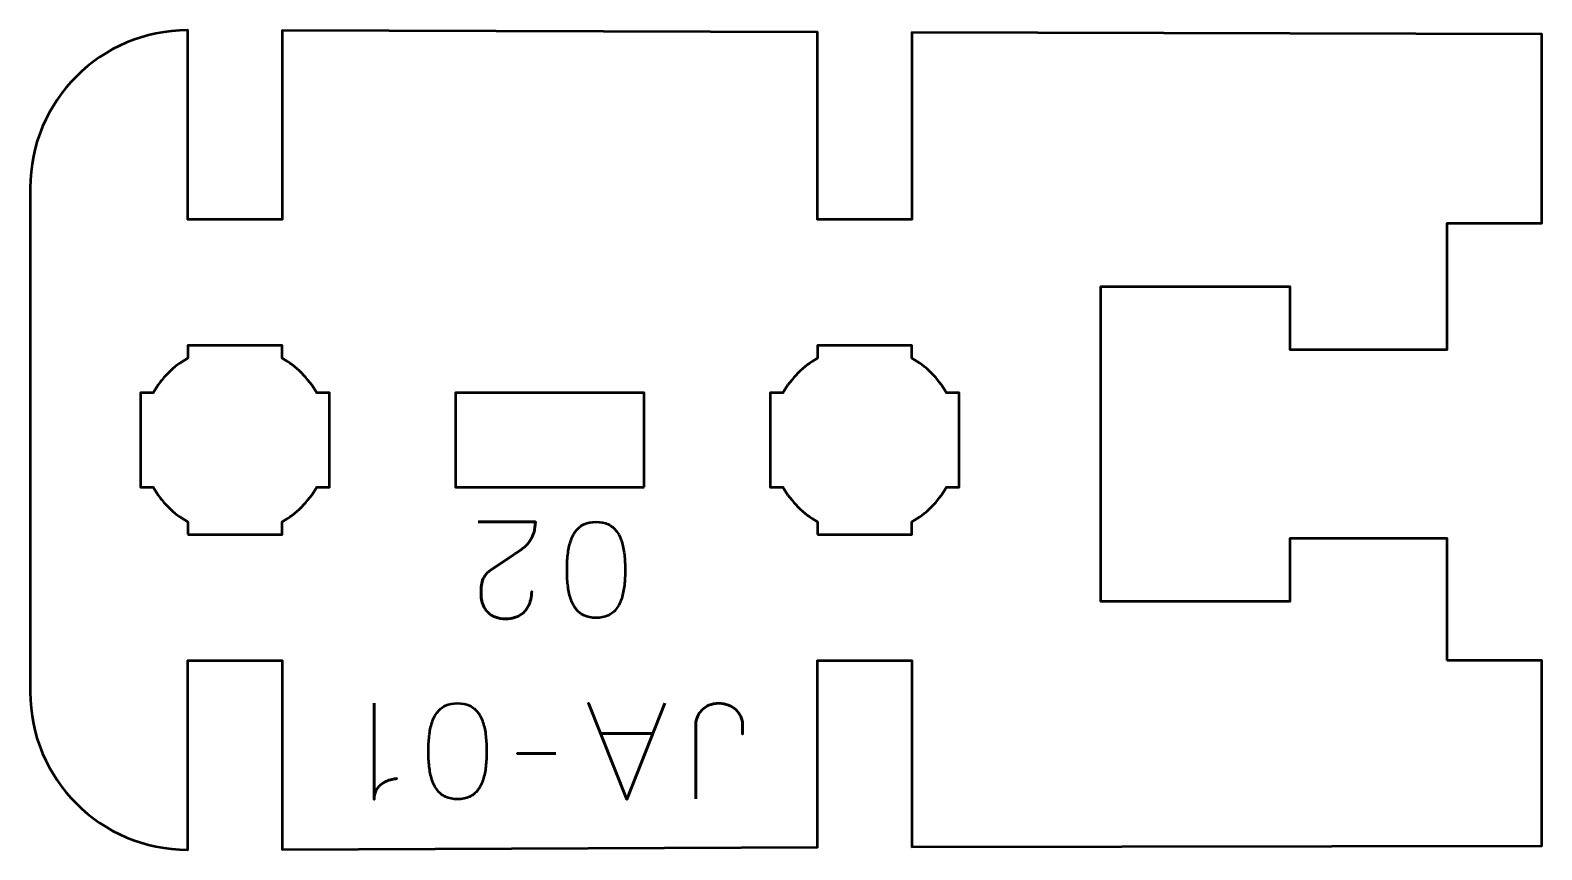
# Model space of a CAD drawing. Header units: centimetres. Extents: x -12.9 to -8.1, y -16.15 to -13.55.
import ezdxf

# ---------------------------------------------------------------- set-up
doc = ezdxf.new("R2010")
doc.units = ezdxf.units.CM
doc.header["$MEASUREMENT"] = 0
doc.layers.add('Layer 1', color=7, linetype='Continuous')

msp = doc.modelspace()

# ---------------------------------------------------------------- linework, layer by layer
at = {"layer": 'Layer 1', "lineweight": 53}
for points, knots in [([(-8.4, -15.55), (-8.4, -15.55), (-8.1, -15.55), (-8.1, -15.55), (-8.1, -15.55), (-8.1, -15.55), (-8.1, -16.1375), (-8.1, -16.1375), (-8.1, -16.1375), (-8.1, -16.1375), (-10.1, -16.14101), (-10.1, -16.14101), (-10.1, -16.14101), (-10.1, -16.14101), (-10.1, -15.55), (-10.1, -15.55), (-10.1, -15.55), (-10.1, -15.55), (-10.4, -15.55), (-10.4, -15.55), (-10.4, -15.55), (-10.4, -15.55), (-10.4, -16.14219), (-10.4, -16.14219), (-10.4, -16.14219), (-10.4, -16.14219), (-12.1, -16.14883), (-12.1, -16.14883), (-12.1, -16.14883), (-12.1, -16.14883), (-12.1, -15.55), (-12.1, -15.55), (-12.1, -15.55), (-12.1, -15.55), (-12.4, -15.55), (-12.4, -15.55), (-12.4, -15.55), (-12.4, -15.55), (-12.4, -16.15), (-12.4, -16.15), (-12.4, -16.15), (-12.67609, -16.15), (-12.9, -15.92609), (-12.9, -15.65), (-12.9, -15.65), (-12.9, -15.65), (-12.9, -14.05), (-12.9, -14.05), (-12.9, -14.05), (-12.9, -13.77391), (-12.67609, -13.55), (-12.4, -13.55), (-12.4, -13.55), (-12.4, -13.55), (-12.4, -14.15), (-12.4, -14.15), (-12.4, -14.15), (-12.4, -14.15), (-12.1, -14.15), (-12.1, -14.15), (-12.1, -14.15), (-12.1, -14.15), (-12.1, -13.55094), (-12.1, -13.55094), (-12.1, -13.55094), (-12.1, -13.55094), (-10.4, -13.55625), (-10.4, -13.55625), (-10.4, -13.55625), (-10.4, -13.55625), (-10.4, -14.15), (-10.4, -14.15), (-10.4, -14.15), (-10.4, -14.15), (-10.1, -14.15), (-10.1, -14.15), (-10.1, -14.15), (-10.1, -14.15), (-10.1, -13.55719), (-10.1, -13.55719), (-10.1, -13.55719), (-10.1, -13.55719), (-8.1, -13.5625), (-8.1, -13.5625), (-8.1, -13.5625), (-8.1, -13.5625), (-8.1, -14.1625), (-8.1, -14.1625), (-8.1, -14.1625), (-8.1, -14.1625), (-8.4, -14.1625), (-8.4, -14.1625), (-8.4, -14.1625), (-8.4, -14.1625), (-8.4, -14.5625), (-8.4, -14.5625), (-8.4, -14.5625), (-8.4, -14.5625), (-8.9, -14.5625), (-8.9, -14.5625), (-8.9, -14.5625), (-8.9, -14.5625), (-8.90001, -14.3625), (-8.90001, -14.3625), (-8.90001, -14.3625), (-8.90001, -14.3625), (-9.5, -14.3625), (-9.5, -14.3625), (-9.5, -14.3625), (-9.5, -14.74583), (-9.5, -14.97917), (-9.5, -15.3625), (-9.5, -15.3625), (-9.5, -15.3625), (-8.90001, -15.3625), (-8.90001, -15.3625), (-8.90001, -15.3625), (-8.90001, -15.3625), (-8.9, -15.1625), (-8.9, -15.1625), (-8.9, -15.1625), (-8.9, -15.1625), (-8.39999, -15.1625), (-8.39999, -15.1625), (-8.39999, -15.1625), (-8.39999, -15.1625), (-8.4, -15.55), (-8.4, -15.55)], [0, 0, 0, 0, 0.03125, 0.03125, 0.03125, 0.03125, 0.0625, 0.0625, 0.0625, 0.0625, 0.09375, 0.09375, 0.09375, 0.09375, 0.125, 0.125, 0.125, 0.125, 0.15625, 0.15625, 0.15625, 0.15625, 0.1875, 0.1875, 0.1875, 0.1875, 0.21875, 0.21875, 0.21875, 0.21875, 0.25, 0.25, 0.25, 0.25, 0.28125, 0.28125, 0.28125, 0.28125, 0.3125, 0.3125, 0.3125, 0.3125, 0.34375, 0.34375, 0.34375, 0.34375, 0.375, 0.375, 0.375, 0.375, 0.40625, 0.40625, 0.40625, 0.40625, 0.4375, 0.4375, 0.4375, 0.4375, 0.46875, 0.46875, 0.46875, 0.46875, 0.5, 0.5, 0.5, 0.5, 0.53125, 0.53125, 0.53125, 0.53125, 0.5625, 0.5625, 0.5625, 0.5625, 0.59375, 0.59375, 0.59375, 0.59375, 0.625, 0.625, 0.625, 0.625, 0.65625, 0.65625, 0.65625, 0.65625, 0.6875, 0.6875, 0.6875, 0.6875, 0.71875, 0.71875, 0.71875, 0.71875, 0.75, 0.75, 0.75, 0.75, 0.78125, 0.78125, 0.78125, 0.78125, 0.8125, 0.8125, 0.8125, 0.8125, 0.84375, 0.84375, 0.84375, 0.84375, 0.875, 0.875, 0.875, 0.875, 0.90625, 0.90625, 0.90625, 0.90625, 0.9375, 0.9375, 0.9375, 0.9375, 0.96875, 0.96875, 0.96875, 0.96875, 1, 1, 1, 1]), ([(-12.4, -15.15), (-12.4, -15.15), (-12.4, -15.10985), (-12.4, -15.10985), (-12.4, -15.10985), (-12.44553, -15.0835), (-12.4835, -15.04553), (-12.50985, -15), (-12.50985, -15), (-12.50985, -15), (-12.55, -15), (-12.55, -15), (-12.55, -15), (-12.55, -15), (-12.55, -14.85), (-12.55, -14.85), (-12.55, -14.85), (-12.55, -14.85), (-12.55, -14.7), (-12.55, -14.7), (-12.55, -14.7), (-12.55, -14.7), (-12.50985, -14.7), (-12.50985, -14.7), (-12.50985, -14.7), (-12.4835, -14.65447), (-12.44553, -14.6165), (-12.4, -14.59015), (-12.4, -14.59015), (-12.4, -14.59015), (-12.4, -14.55), (-12.4, -14.55), (-12.4, -14.55), (-12.4, -14.55), (-12.25, -14.55), (-12.25, -14.55), (-12.25, -14.55), (-12.25, -14.55), (-12.1, -14.55), (-12.1, -14.55), (-12.1, -14.55), (-12.1, -14.55), (-12.1, -14.59015), (-12.1, -14.59015), (-12.1, -14.59015), (-12.05447, -14.6165), (-12.0165, -14.65447), (-11.99015, -14.7), (-11.99015, -14.7), (-11.99015, -14.7), (-11.95, -14.7), (-11.95, -14.7), (-11.95, -14.7), (-11.95, -14.7), (-11.95, -14.85), (-11.95, -14.85), (-11.95, -14.85), (-11.95, -14.85), (-11.95, -15), (-11.95, -15), (-11.95, -15), (-11.95, -15), (-11.99015, -15), (-11.99015, -15), (-11.99015, -15), (-12.0165, -15.04553), (-12.05447, -15.0835), (-12.1, -15.10985), (-12.1, -15.10985), (-12.1, -15.10985), (-12.1, -15.15), (-12.1, -15.15), (-12.1, -15.15), (-12.1, -15.15), (-12.25, -15.15), (-12.25, -15.15), (-12.25, -15.15), (-12.25, -15.15), (-12.4, -15.15), (-12.4, -15.15)], [0, 0, 0, 0, 0.05, 0.05, 0.05, 0.05, 0.1, 0.1, 0.1, 0.1, 0.15, 0.15, 0.15, 0.15, 0.2, 0.2, 0.2, 0.2, 0.25, 0.25, 0.25, 0.25, 0.3, 0.3, 0.3, 0.3, 0.35, 0.35, 0.35, 0.35, 0.4, 0.4, 0.4, 0.4, 0.45, 0.45, 0.45, 0.45, 0.5, 0.5, 0.5, 0.5, 0.55, 0.55, 0.55, 0.55, 0.6, 0.6, 0.6, 0.6, 0.65, 0.65, 0.65, 0.65, 0.7, 0.7, 0.7, 0.7, 0.75, 0.75, 0.75, 0.75, 0.8, 0.8, 0.8, 0.8, 0.85, 0.85, 0.85, 0.85, 0.9, 0.9, 0.9, 0.9, 0.95, 0.95, 0.95, 0.95, 1, 1, 1, 1]), ([(-10.4, -15.15), (-10.4, -15.15), (-10.4, -15.10985), (-10.4, -15.10985), (-10.4, -15.10985), (-10.44553, -15.0835), (-10.4835, -15.04553), (-10.50985, -15), (-10.50985, -15), (-10.50985, -15), (-10.55, -15), (-10.55, -15), (-10.55, -15), (-10.55, -15), (-10.55, -14.85), (-10.55, -14.85), (-10.55, -14.85), (-10.55, -14.85), (-10.55, -14.7), (-10.55, -14.7), (-10.55, -14.7), (-10.55, -14.7), (-10.50985, -14.7), (-10.50985, -14.7), (-10.50985, -14.7), (-10.4835, -14.65447), (-10.44553, -14.6165), (-10.4, -14.59015), (-10.4, -14.59015), (-10.4, -14.59015), (-10.4, -14.55), (-10.4, -14.55), (-10.4, -14.55), (-10.4, -14.55), (-10.25, -14.55), (-10.25, -14.55), (-10.25, -14.55), (-10.25, -14.55), (-10.1, -14.55), (-10.1, -14.55), (-10.1, -14.55), (-10.1, -14.55), (-10.1, -14.59015), (-10.1, -14.59015), (-10.1, -14.59015), (-10.05447, -14.6165), (-10.0165, -14.65447), (-9.99015, -14.7), (-9.99015, -14.7), (-9.99015, -14.7), (-9.95, -14.7), (-9.95, -14.7), (-9.95, -14.7), (-9.95, -14.7), (-9.95, -14.85), (-9.95, -14.85), (-9.95, -14.85), (-9.95, -14.85), (-9.95, -15), (-9.95, -15), (-9.95, -15), (-9.95, -15), (-9.99015, -15), (-9.99015, -15), (-9.99015, -15), (-10.0165, -15.04553), (-10.05447, -15.0835), (-10.1, -15.10985), (-10.1, -15.10985), (-10.1, -15.10985), (-10.1, -15.15), (-10.1, -15.15), (-10.1, -15.15), (-10.1, -15.15), (-10.25, -15.15), (-10.25, -15.15), (-10.25, -15.15), (-10.25, -15.15), (-10.4, -15.15), (-10.4, -15.15)], [0, 0, 0, 0, 0.05, 0.05, 0.05, 0.05, 0.1, 0.1, 0.1, 0.1, 0.15, 0.15, 0.15, 0.15, 0.2, 0.2, 0.2, 0.2, 0.25, 0.25, 0.25, 0.25, 0.3, 0.3, 0.3, 0.3, 0.35, 0.35, 0.35, 0.35, 0.4, 0.4, 0.4, 0.4, 0.45, 0.45, 0.45, 0.45, 0.5, 0.5, 0.5, 0.5, 0.55, 0.55, 0.55, 0.55, 0.6, 0.6, 0.6, 0.6, 0.65, 0.65, 0.65, 0.65, 0.7, 0.7, 0.7, 0.7, 0.75, 0.75, 0.75, 0.75, 0.8, 0.8, 0.8, 0.8, 0.85, 0.85, 0.85, 0.85, 0.9, 0.9, 0.9, 0.9, 0.95, 0.95, 0.95, 0.95, 1, 1, 1, 1]), ([(-10.95, -15), (-10.95, -15), (-11.55, -15), (-11.55, -15), (-11.55, -15), (-11.55, -15), (-11.55, -14.7), (-11.55, -14.7), (-11.55, -14.7), (-11.55, -14.7), (-10.95, -14.7), (-10.95, -14.7), (-10.95, -14.7), (-10.95, -14.7), (-10.95, -15), (-10.95, -15)], [0, 0, 0, 0, 0.25, 0.25, 0.25, 0.25, 0.5, 0.5, 0.5, 0.5, 0.75, 0.75, 0.75, 0.75, 1, 1, 1, 1])]:
    msp.add_open_spline(points, degree=3, knots=knots, dxfattribs=at)
at = {"layer": 'Layer 1', "color": 5, "lineweight": 53}
for points, knots in [([(-11.47728, -15.10974), (-11.47728, -15.10974), (-11.29567, -15.10974), (-11.29567, -15.10974), (-11.29567, -15.10974), (-11.29602, -15.12202), (-11.29757, -15.13288), (-11.30019, -15.1422), (-11.30019, -15.1422), (-11.30287, -15.15151), (-11.30646, -15.15969), (-11.31091, -15.16675), (-11.31091, -15.16675), (-11.31543, -15.1738), (-11.32058, -15.18008), (-11.32643, -15.18559), (-11.32643, -15.18559), (-11.33229, -15.19116), (-11.33857, -15.19624), (-11.34534, -15.20104), (-11.34534, -15.20104), (-11.35211, -15.20577), (-11.3591, -15.21049), (-11.36637, -15.21515), (-11.36637, -15.21515), (-11.36637, -15.21515), (-11.43876, -15.26341), (-11.43876, -15.26341), (-11.43876, -15.26341), (-11.44616, -15.26863), (-11.45195, -15.27427), (-11.45604, -15.28048), (-11.45604, -15.28048), (-11.4602, -15.28662), (-11.4631, -15.29311), (-11.46486, -15.29989), (-11.46486, -15.29989), (-11.46655, -15.30673), (-11.46761, -15.31364), (-11.46796, -15.32077), (-11.46796, -15.32077), (-11.46832, -15.3279), (-11.46846, -15.33502), (-11.46839, -15.34215), (-11.46839, -15.34215), (-11.46839, -15.348), (-11.46761, -15.35428), (-11.46606, -15.36106), (-11.46606, -15.36106), (-11.46444, -15.36776), (-11.4619, -15.37446), (-11.4583, -15.38109), (-11.4583, -15.38109), (-11.4547, -15.38773), (-11.4499, -15.39379), (-11.44391, -15.3993), (-11.44391, -15.3993), (-11.43791, -15.40473), (-11.4305, -15.4091), (-11.42168, -15.41242), (-11.42168, -15.41242), (-11.41286, -15.41574), (-11.40249, -15.41743), (-11.3905, -15.4175), (-11.3905, -15.4175), (-11.37843, -15.41743), (-11.36778, -15.41574), (-11.3586, -15.41249), (-11.3586, -15.41249), (-11.34943, -15.40925), (-11.3416, -15.40473), (-11.33511, -15.39902), (-11.33511, -15.39902), (-11.32862, -15.3933), (-11.3234, -15.38667), (-11.31931, -15.37926), (-11.31931, -15.37926), (-11.31521, -15.37185), (-11.31225, -15.36395), (-11.31035, -15.35562), (-11.31035, -15.35562), (-11.30844, -15.3473), (-11.30752, -15.33883), (-11.30752, -15.33029), (-11.30752, -15.33029), (-11.30752, -15.33883), (-11.30844, -15.3473), (-11.31035, -15.35562), (-11.31035, -15.35562), (-11.31225, -15.36395), (-11.31521, -15.37185), (-11.31931, -15.37926), (-11.31931, -15.37926), (-11.3234, -15.38667), (-11.32862, -15.3933), (-11.33511, -15.39902), (-11.33511, -15.39902), (-11.3416, -15.40473), (-11.34943, -15.40925), (-11.3586, -15.41249), (-11.3586, -15.41249), (-11.36778, -15.41574), (-11.37843, -15.41743), (-11.3905, -15.4175), (-11.3905, -15.4175), (-11.40249, -15.41743), (-11.41286, -15.41574), (-11.42168, -15.41242), (-11.42168, -15.41242), (-11.4305, -15.4091), (-11.43791, -15.40473), (-11.44391, -15.3993), (-11.44391, -15.3993), (-11.4499, -15.39379), (-11.4547, -15.38773), (-11.4583, -15.38109), (-11.4583, -15.38109), (-11.4619, -15.37446), (-11.46444, -15.36776), (-11.46606, -15.36106), (-11.46606, -15.36106), (-11.46761, -15.35428), (-11.46839, -15.348), (-11.46839, -15.34215), (-11.46839, -15.34215), (-11.46846, -15.33502), (-11.46832, -15.3279), (-11.46796, -15.32077), (-11.46796, -15.32077), (-11.46761, -15.31364), (-11.46655, -15.30673), (-11.46486, -15.29989), (-11.46486, -15.29989), (-11.4631, -15.29311), (-11.4602, -15.28662), (-11.45604, -15.28048), (-11.45604, -15.28048), (-11.45195, -15.27427), (-11.44616, -15.26863), (-11.43876, -15.26341), (-11.43876, -15.26341), (-11.43876, -15.26341), (-11.36637, -15.21515), (-11.36637, -15.21515), (-11.36637, -15.21515), (-11.3591, -15.21049), (-11.35211, -15.20577), (-11.34534, -15.20104), (-11.34534, -15.20104), (-11.33857, -15.19624), (-11.33229, -15.19116), (-11.32643, -15.18559), (-11.32643, -15.18559), (-11.32058, -15.18008), (-11.31543, -15.1738), (-11.31091, -15.16675), (-11.31091, -15.16675), (-11.30646, -15.15969), (-11.30287, -15.15151), (-11.30019, -15.1422), (-11.30019, -15.1422), (-11.29757, -15.13288), (-11.29602, -15.12202), (-11.29567, -15.10974), (-11.29567, -15.10974), (-11.29567, -15.10974), (-11.47728, -15.10974), (-11.47728, -15.10974)], [0, 0, 0, 0, 0.0238095, 0.0238095, 0.0238095, 0.0238095, 0.047619, 0.047619, 0.047619, 0.047619, 0.0714286, 0.0714286, 0.0714286, 0.0714286, 0.0952381, 0.0952381, 0.0952381, 0.0952381, 0.1190476, 0.1190476, 0.1190476, 0.1190476, 0.1428571, 0.1428571, 0.1428571, 0.1428571, 0.1666667, 0.1666667, 0.1666667, 0.1666667, 0.1904762, 0.1904762, 0.1904762, 0.1904762, 0.2142857, 0.2142857, 0.2142857, 0.2142857, 0.2380952, 0.2380952, 0.2380952, 0.2380952, 0.2619048, 0.2619048, 0.2619048, 0.2619048, 0.2857143, 0.2857143, 0.2857143, 0.2857143, 0.3095238, 0.3095238, 0.3095238, 0.3095238, 0.3333333, 0.3333333, 0.3333333, 0.3333333, 0.3571429, 0.3571429, 0.3571429, 0.3571429, 0.3809524, 0.3809524, 0.3809524, 0.3809524, 0.4047619, 0.4047619, 0.4047619, 0.4047619, 0.4285714, 0.4285714, 0.4285714, 0.4285714, 0.452381, 0.452381, 0.452381, 0.452381, 0.4761905, 0.4761905, 0.4761905, 0.4761905, 0.5, 0.5, 0.5, 0.5, 0.5238095, 0.5238095, 0.5238095, 0.5238095, 0.547619, 0.547619, 0.547619, 0.547619, 0.5714286, 0.5714286, 0.5714286, 0.5714286, 0.5952381, 0.5952381, 0.5952381, 0.5952381, 0.6190476, 0.6190476, 0.6190476, 0.6190476, 0.6428571, 0.6428571, 0.6428571, 0.6428571, 0.6666667, 0.6666667, 0.6666667, 0.6666667, 0.6904762, 0.6904762, 0.6904762, 0.6904762, 0.7142857, 0.7142857, 0.7142857, 0.7142857, 0.7380952, 0.7380952, 0.7380952, 0.7380952, 0.7619048, 0.7619048, 0.7619048, 0.7619048, 0.7857143, 0.7857143, 0.7857143, 0.7857143, 0.8095238, 0.8095238, 0.8095238, 0.8095238, 0.8333333, 0.8333333, 0.8333333, 0.8333333, 0.8571429, 0.8571429, 0.8571429, 0.8571429, 0.8809524, 0.8809524, 0.8809524, 0.8809524, 0.9047619, 0.9047619, 0.9047619, 0.9047619, 0.9285714, 0.9285714, 0.9285714, 0.9285714, 0.952381, 0.952381, 0.952381, 0.952381, 0.9761905, 0.9761905, 0.9761905, 0.9761905, 1, 1, 1, 1]), ([(-11.10306, -15.10974), (-11.11787, -15.10981), (-11.13064, -15.11242), (-11.1413, -15.1175), (-11.1413, -15.1175), (-11.15188, -15.12258), (-11.1607, -15.12985), (-11.16775, -15.13909), (-11.16775, -15.13909), (-11.17474, -15.1484), (-11.18024, -15.15941), (-11.18433, -15.17211), (-11.18433, -15.17211), (-11.18836, -15.18481), (-11.19125, -15.19871), (-11.19287, -15.21395), (-11.19287, -15.21395), (-11.19457, -15.22919), (-11.19541, -15.24521), (-11.19534, -15.26214), (-11.19534, -15.26214), (-11.19541, -15.279), (-11.19457, -15.29502), (-11.19287, -15.31019), (-11.19287, -15.31019), (-11.19125, -15.32536), (-11.18836, -15.33933), (-11.18433, -15.35203), (-11.18433, -15.35203), (-11.18024, -15.36466), (-11.17474, -15.37566), (-11.16775, -15.38505), (-11.16775, -15.38505), (-11.1607, -15.39436), (-11.15188, -15.40163), (-11.1413, -15.40671), (-11.1413, -15.40671), (-11.13064, -15.41186), (-11.11787, -15.41447), (-11.10306, -15.41454), (-11.10306, -15.41454), (-11.08824, -15.41447), (-11.07547, -15.41186), (-11.06481, -15.40671), (-11.06481, -15.40671), (-11.05423, -15.40163), (-11.04541, -15.39436), (-11.03836, -15.38505), (-11.03836, -15.38505), (-11.03137, -15.37566), (-11.02587, -15.36466), (-11.02178, -15.35203), (-11.02178, -15.35203), (-11.01775, -15.33933), (-11.01486, -15.32536), (-11.01324, -15.31019), (-11.01324, -15.31019), (-11.01155, -15.29502), (-11.0107, -15.279), (-11.01077, -15.26214), (-11.01077, -15.26214), (-11.0107, -15.24521), (-11.01155, -15.22919), (-11.01324, -15.21395), (-11.01324, -15.21395), (-11.01486, -15.19871), (-11.01775, -15.18481), (-11.02178, -15.17211), (-11.02178, -15.17211), (-11.02587, -15.15941), (-11.03137, -15.1484), (-11.03836, -15.13909), (-11.03836, -15.13909), (-11.04541, -15.12985), (-11.05423, -15.12258), (-11.06481, -15.1175), (-11.06481, -15.1175), (-11.07547, -15.11242), (-11.08824, -15.10981), (-11.10306, -15.10974)], [0, 0, 0, 0, 0.05, 0.05, 0.05, 0.05, 0.1, 0.1, 0.1, 0.1, 0.15, 0.15, 0.15, 0.15, 0.2, 0.2, 0.2, 0.2, 0.25, 0.25, 0.25, 0.25, 0.3, 0.3, 0.3, 0.3, 0.35, 0.35, 0.35, 0.35, 0.4, 0.4, 0.4, 0.4, 0.45, 0.45, 0.45, 0.45, 0.5, 0.5, 0.5, 0.5, 0.55, 0.55, 0.55, 0.55, 0.6, 0.6, 0.6, 0.6, 0.65, 0.65, 0.65, 0.65, 0.7, 0.7, 0.7, 0.7, 0.75, 0.75, 0.75, 0.75, 0.8, 0.8, 0.8, 0.8, 0.85, 0.85, 0.85, 0.85, 0.9, 0.9, 0.9, 0.9, 0.95, 0.95, 0.95, 0.95, 1, 1, 1, 1]), ([(-11.10306, -15.10974), (-11.11787, -15.10981), (-11.13064, -15.11242), (-11.1413, -15.1175), (-11.1413, -15.1175), (-11.15188, -15.12258), (-11.1607, -15.12985), (-11.16775, -15.13909), (-11.16775, -15.13909), (-11.17474, -15.1484), (-11.18024, -15.15941), (-11.18433, -15.17211), (-11.18433, -15.17211), (-11.18836, -15.18481), (-11.19125, -15.19871), (-11.19287, -15.21395), (-11.19287, -15.21395), (-11.19457, -15.22919), (-11.19541, -15.24521), (-11.19534, -15.26214), (-11.19534, -15.26214), (-11.19541, -15.279), (-11.19457, -15.29502), (-11.19287, -15.31019), (-11.19287, -15.31019), (-11.19125, -15.32536), (-11.18836, -15.33933), (-11.18433, -15.35203), (-11.18433, -15.35203), (-11.18024, -15.36466), (-11.17474, -15.37566), (-11.16775, -15.38505), (-11.16775, -15.38505), (-11.1607, -15.39436), (-11.15188, -15.40163), (-11.1413, -15.40671), (-11.1413, -15.40671), (-11.13064, -15.41186), (-11.11787, -15.41447), (-11.10306, -15.41454), (-11.10306, -15.41454), (-11.08824, -15.41447), (-11.07547, -15.41186), (-11.06481, -15.40671), (-11.06481, -15.40671), (-11.05423, -15.40163), (-11.04541, -15.39436), (-11.03836, -15.38505), (-11.03836, -15.38505), (-11.03137, -15.37566), (-11.02587, -15.36466), (-11.02178, -15.35203), (-11.02178, -15.35203), (-11.01775, -15.33933), (-11.01486, -15.32536), (-11.01324, -15.31019), (-11.01324, -15.31019), (-11.01155, -15.29502), (-11.0107, -15.279), (-11.01077, -15.26214), (-11.01077, -15.26214), (-11.0107, -15.24521), (-11.01155, -15.22919), (-11.01324, -15.21395), (-11.01324, -15.21395), (-11.01486, -15.19871), (-11.01775, -15.18481), (-11.02178, -15.17211), (-11.02178, -15.17211), (-11.02587, -15.15941), (-11.03137, -15.1484), (-11.03836, -15.13909), (-11.03836, -15.13909), (-11.04541, -15.12985), (-11.05423, -15.12258), (-11.06481, -15.1175), (-11.06481, -15.1175), (-11.07547, -15.11242), (-11.08824, -15.10981), (-11.10306, -15.10974)], [0, 0, 0, 0, 0.05, 0.05, 0.05, 0.05, 0.1, 0.1, 0.1, 0.1, 0.15, 0.15, 0.15, 0.15, 0.2, 0.2, 0.2, 0.2, 0.25, 0.25, 0.25, 0.25, 0.3, 0.3, 0.3, 0.3, 0.35, 0.35, 0.35, 0.35, 0.4, 0.4, 0.4, 0.4, 0.45, 0.45, 0.45, 0.45, 0.5, 0.5, 0.5, 0.5, 0.55, 0.55, 0.55, 0.55, 0.6, 0.6, 0.6, 0.6, 0.65, 0.65, 0.65, 0.65, 0.7, 0.7, 0.7, 0.7, 0.75, 0.75, 0.75, 0.75, 0.8, 0.8, 0.8, 0.8, 0.85, 0.85, 0.85, 0.85, 0.9, 0.9, 0.9, 0.9, 0.95, 0.95, 0.95, 0.95, 1, 1, 1, 1]), ([(-11.80769, -15.68505), (-11.80769, -15.68505), (-11.80769, -15.99027), (-11.80769, -15.99027), (-11.80769, -15.99027), (-11.80762, -15.9799), (-11.80578, -15.97101), (-11.80225, -15.9636), (-11.80225, -15.9636), (-11.7988, -15.95612), (-11.79421, -15.94998), (-11.78857, -15.94505), (-11.78857, -15.94505), (-11.78292, -15.94011), (-11.77685, -15.93616), (-11.77036, -15.93319), (-11.77036, -15.93319), (-11.76387, -15.9303), (-11.75759, -15.92811), (-11.75152, -15.92677), (-11.75152, -15.92677), (-11.74539, -15.92536), (-11.74016, -15.92451), (-11.73572, -15.92423), (-11.73572, -15.92423), (-11.74016, -15.92451), (-11.74539, -15.92536), (-11.75152, -15.92677), (-11.75152, -15.92677), (-11.75759, -15.92811), (-11.76387, -15.9303), (-11.77036, -15.93319), (-11.77036, -15.93319), (-11.77685, -15.93616), (-11.78292, -15.94011), (-11.78857, -15.94505), (-11.78857, -15.94505), (-11.79421, -15.94998), (-11.7988, -15.95612), (-11.80225, -15.9636), (-11.80225, -15.9636), (-11.80578, -15.97101), (-11.80762, -15.9799), (-11.80769, -15.99027), (-11.80769, -15.99027), (-11.80769, -15.99027), (-11.80769, -15.68505), (-11.80769, -15.68505)], [0, 0, 0, 0, 0.0833333, 0.0833333, 0.0833333, 0.0833333, 0.1666667, 0.1666667, 0.1666667, 0.1666667, 0.25, 0.25, 0.25, 0.25, 0.3333333, 0.3333333, 0.3333333, 0.3333333, 0.4166667, 0.4166667, 0.4166667, 0.4166667, 0.5, 0.5, 0.5, 0.5, 0.5833333, 0.5833333, 0.5833333, 0.5833333, 0.6666667, 0.6666667, 0.6666667, 0.6666667, 0.75, 0.75, 0.75, 0.75, 0.8333333, 0.8333333, 0.8333333, 0.8333333, 0.9166667, 0.9166667, 0.9166667, 0.9166667, 1, 1, 1, 1]), ([(-11.54311, -15.68505), (-11.55792, -15.68512), (-11.57069, -15.68773), (-11.58135, -15.69281), (-11.58135, -15.69281), (-11.59193, -15.69789), (-11.60075, -15.70516), (-11.6078, -15.7144), (-11.6078, -15.7144), (-11.61479, -15.72371), (-11.62029, -15.73472), (-11.62438, -15.74742), (-11.62438, -15.74742), (-11.62841, -15.76012), (-11.6313, -15.77402), (-11.63292, -15.78926), (-11.63292, -15.78926), (-11.63462, -15.8045), (-11.63546, -15.82052), (-11.63539, -15.83745), (-11.63539, -15.83745), (-11.63546, -15.85431), (-11.63462, -15.87033), (-11.63292, -15.8855), (-11.63292, -15.8855), (-11.6313, -15.90067), (-11.62841, -15.91464), (-11.62438, -15.92734), (-11.62438, -15.92734), (-11.62029, -15.93997), (-11.61479, -15.95097), (-11.6078, -15.96036), (-11.6078, -15.96036), (-11.60075, -15.96967), (-11.59193, -15.97694), (-11.58135, -15.98202), (-11.58135, -15.98202), (-11.57069, -15.98717), (-11.55792, -15.98978), (-11.54311, -15.98985), (-11.54311, -15.98985), (-11.52829, -15.98978), (-11.51552, -15.98717), (-11.50486, -15.98202), (-11.50486, -15.98202), (-11.49428, -15.97694), (-11.48546, -15.96967), (-11.47841, -15.96036), (-11.47841, -15.96036), (-11.47142, -15.95097), (-11.46592, -15.93997), (-11.46183, -15.92734), (-11.46183, -15.92734), (-11.4578, -15.91464), (-11.45491, -15.90067), (-11.45329, -15.8855), (-11.45329, -15.8855), (-11.4516, -15.87033), (-11.45075, -15.85431), (-11.45082, -15.83745), (-11.45082, -15.83745), (-11.45075, -15.82052), (-11.4516, -15.8045), (-11.45329, -15.78926), (-11.45329, -15.78926), (-11.45491, -15.77402), (-11.4578, -15.76012), (-11.46183, -15.74742), (-11.46183, -15.74742), (-11.46592, -15.73472), (-11.47142, -15.72371), (-11.47841, -15.7144), (-11.47841, -15.7144), (-11.48546, -15.70516), (-11.49428, -15.69789), (-11.50486, -15.69281), (-11.50486, -15.69281), (-11.51552, -15.68773), (-11.52829, -15.68512), (-11.54311, -15.68505)], [0, 0, 0, 0, 0.05, 0.05, 0.05, 0.05, 0.1, 0.1, 0.1, 0.1, 0.15, 0.15, 0.15, 0.15, 0.2, 0.2, 0.2, 0.2, 0.25, 0.25, 0.25, 0.25, 0.3, 0.3, 0.3, 0.3, 0.35, 0.35, 0.35, 0.35, 0.4, 0.4, 0.4, 0.4, 0.45, 0.45, 0.45, 0.45, 0.5, 0.5, 0.5, 0.5, 0.55, 0.55, 0.55, 0.55, 0.6, 0.6, 0.6, 0.6, 0.65, 0.65, 0.65, 0.65, 0.7, 0.7, 0.7, 0.7, 0.75, 0.75, 0.75, 0.75, 0.8, 0.8, 0.8, 0.8, 0.85, 0.85, 0.85, 0.85, 0.9, 0.9, 0.9, 0.9, 0.95, 0.95, 0.95, 0.95, 1, 1, 1, 1]), ([(-11.54311, -15.68505), (-11.55792, -15.68512), (-11.57069, -15.68773), (-11.58135, -15.69281), (-11.58135, -15.69281), (-11.59193, -15.69789), (-11.60075, -15.70516), (-11.6078, -15.7144), (-11.6078, -15.7144), (-11.61479, -15.72371), (-11.62029, -15.73472), (-11.62438, -15.74742), (-11.62438, -15.74742), (-11.62841, -15.76012), (-11.6313, -15.77402), (-11.63292, -15.78926), (-11.63292, -15.78926), (-11.63462, -15.8045), (-11.63546, -15.82052), (-11.63539, -15.83745), (-11.63539, -15.83745), (-11.63546, -15.85431), (-11.63462, -15.87033), (-11.63292, -15.8855), (-11.63292, -15.8855), (-11.6313, -15.90067), (-11.62841, -15.91464), (-11.62438, -15.92734), (-11.62438, -15.92734), (-11.62029, -15.93997), (-11.61479, -15.95097), (-11.6078, -15.96036), (-11.6078, -15.96036), (-11.60075, -15.96967), (-11.59193, -15.97694), (-11.58135, -15.98202), (-11.58135, -15.98202), (-11.57069, -15.98717), (-11.55792, -15.98978), (-11.54311, -15.98985), (-11.54311, -15.98985), (-11.52829, -15.98978), (-11.51552, -15.98717), (-11.50486, -15.98202), (-11.50486, -15.98202), (-11.49428, -15.97694), (-11.48546, -15.96967), (-11.47841, -15.96036), (-11.47841, -15.96036), (-11.47142, -15.95097), (-11.46592, -15.93997), (-11.46183, -15.92734), (-11.46183, -15.92734), (-11.4578, -15.91464), (-11.45491, -15.90067), (-11.45329, -15.8855), (-11.45329, -15.8855), (-11.4516, -15.87033), (-11.45075, -15.85431), (-11.45082, -15.83745), (-11.45082, -15.83745), (-11.45075, -15.82052), (-11.4516, -15.8045), (-11.45329, -15.78926), (-11.45329, -15.78926), (-11.45491, -15.77402), (-11.4578, -15.76012), (-11.46183, -15.74742), (-11.46183, -15.74742), (-11.46592, -15.73472), (-11.47142, -15.72371), (-11.47841, -15.7144), (-11.47841, -15.7144), (-11.48546, -15.70516), (-11.49428, -15.69789), (-11.50486, -15.69281), (-11.50486, -15.69281), (-11.51552, -15.68773), (-11.52829, -15.68512), (-11.54311, -15.68505)], [0, 0, 0, 0, 0.05, 0.05, 0.05, 0.05, 0.1, 0.1, 0.1, 0.1, 0.15, 0.15, 0.15, 0.15, 0.2, 0.2, 0.2, 0.2, 0.25, 0.25, 0.25, 0.25, 0.3, 0.3, 0.3, 0.3, 0.35, 0.35, 0.35, 0.35, 0.4, 0.4, 0.4, 0.4, 0.45, 0.45, 0.45, 0.45, 0.5, 0.5, 0.5, 0.5, 0.55, 0.55, 0.55, 0.55, 0.6, 0.6, 0.6, 0.6, 0.65, 0.65, 0.65, 0.65, 0.7, 0.7, 0.7, 0.7, 0.75, 0.75, 0.75, 0.75, 0.8, 0.8, 0.8, 0.8, 0.85, 0.85, 0.85, 0.85, 0.9, 0.9, 0.9, 0.9, 0.95, 0.95, 0.95, 0.95, 1, 1, 1, 1]), ([(-10.88483, -15.68505), (-10.88483, -15.68505), (-11.0059, -15.99027), (-11.0059, -15.99027), (-11.0059, -15.99027), (-11.0059, -15.99027), (-11.1274, -15.68505), (-11.1274, -15.68505), (-11.1274, -15.68505), (-11.1274, -15.68505), (-11.0059, -15.99027), (-11.0059, -15.99027), (-11.0059, -15.99027), (-11.0059, -15.99027), (-10.88483, -15.68505), (-10.88483, -15.68505)], [0, 0, 0, 0, 0.25, 0.25, 0.25, 0.25, 0.5, 0.5, 0.5, 0.5, 0.75, 0.75, 0.75, 0.75, 1, 1, 1, 1]), ([(-10.78662, -15.98858), (-10.78662, -15.98858), (-10.7862, -15.75151), (-10.7862, -15.75151), (-10.7862, -15.75151), (-10.7862, -15.74375), (-10.78457, -15.73606), (-10.7814, -15.7283), (-10.7814, -15.7283), (-10.77829, -15.72061), (-10.77364, -15.71348), (-10.76743, -15.70706), (-10.76743, -15.70706), (-10.76129, -15.70057), (-10.75374, -15.69542), (-10.74478, -15.69147), (-10.74478, -15.69147), (-10.73575, -15.68759), (-10.72545, -15.68554), (-10.71381, -15.68547), (-10.71381, -15.68547), (-10.70216, -15.68547), (-10.69165, -15.68738), (-10.68234, -15.69112), (-10.68234, -15.69112), (-10.67302, -15.69493), (-10.66505, -15.70001), (-10.65842, -15.70643), (-10.65842, -15.70643), (-10.65186, -15.71285), (-10.64685, -15.7199), (-10.64332, -15.72774), (-10.64332, -15.72774), (-10.63979, -15.73557), (-10.63803, -15.74347), (-10.63803, -15.75151), (-10.63803, -15.75151), (-10.63803, -15.75151), (-10.63803, -15.78284), (-10.63803, -15.78284), (-10.63803, -15.78284), (-10.63803, -15.78284), (-10.63803, -15.75151), (-10.63803, -15.75151), (-10.63803, -15.75151), (-10.63803, -15.74347), (-10.63979, -15.73557), (-10.64332, -15.72774), (-10.64332, -15.72774), (-10.64685, -15.7199), (-10.65186, -15.71285), (-10.65842, -15.70643), (-10.65842, -15.70643), (-10.66505, -15.70001), (-10.67302, -15.69493), (-10.68234, -15.69112), (-10.68234, -15.69112), (-10.69165, -15.68738), (-10.70216, -15.68547), (-10.71381, -15.68547), (-10.71381, -15.68547), (-10.72545, -15.68554), (-10.73575, -15.68759), (-10.74478, -15.69147), (-10.74478, -15.69147), (-10.75374, -15.69542), (-10.76129, -15.70057), (-10.76743, -15.70706), (-10.76743, -15.70706), (-10.77364, -15.71348), (-10.77829, -15.72061), (-10.7814, -15.7283), (-10.7814, -15.7283), (-10.78457, -15.73606), (-10.7862, -15.74375), (-10.7862, -15.75151), (-10.7862, -15.75151), (-10.7862, -15.75151), (-10.78662, -15.98858), (-10.78662, -15.98858)], [0, 0, 0, 0, 0.05, 0.05, 0.05, 0.05, 0.1, 0.1, 0.1, 0.1, 0.15, 0.15, 0.15, 0.15, 0.2, 0.2, 0.2, 0.2, 0.25, 0.25, 0.25, 0.25, 0.3, 0.3, 0.3, 0.3, 0.35, 0.35, 0.35, 0.35, 0.4, 0.4, 0.4, 0.4, 0.45, 0.45, 0.45, 0.45, 0.5, 0.5, 0.5, 0.5, 0.55, 0.55, 0.55, 0.55, 0.6, 0.6, 0.6, 0.6, 0.65, 0.65, 0.65, 0.65, 0.7, 0.7, 0.7, 0.7, 0.75, 0.75, 0.75, 0.75, 0.8, 0.8, 0.8, 0.8, 0.85, 0.85, 0.85, 0.85, 0.9, 0.9, 0.9, 0.9, 0.95, 0.95, 0.95, 0.95, 1, 1, 1, 1]), ([(-10.92293, -15.78115), (-10.92293, -15.78115), (-11.08887, -15.78115), (-11.08887, -15.78115), (-11.08887, -15.78115), (-11.08887, -15.78115), (-10.92293, -15.78115), (-10.92293, -15.78115)], [0, 0, 0, 0, 0.5, 0.5, 0.5, 0.5, 1, 1, 1, 1]), ([(-11.23069, -15.84465), (-11.23069, -15.84465), (-11.35388, -15.84465), (-11.35388, -15.84465), (-11.35388, -15.84465), (-11.35388, -15.84465), (-11.23069, -15.84465), (-11.23069, -15.84465)], [0, 0, 0, 0, 0.5, 0.5, 0.5, 0.5, 1, 1, 1, 1])]:
    msp.add_open_spline(points, degree=3, knots=knots, dxfattribs=at)

doc.saveas('drawing.dxf')
